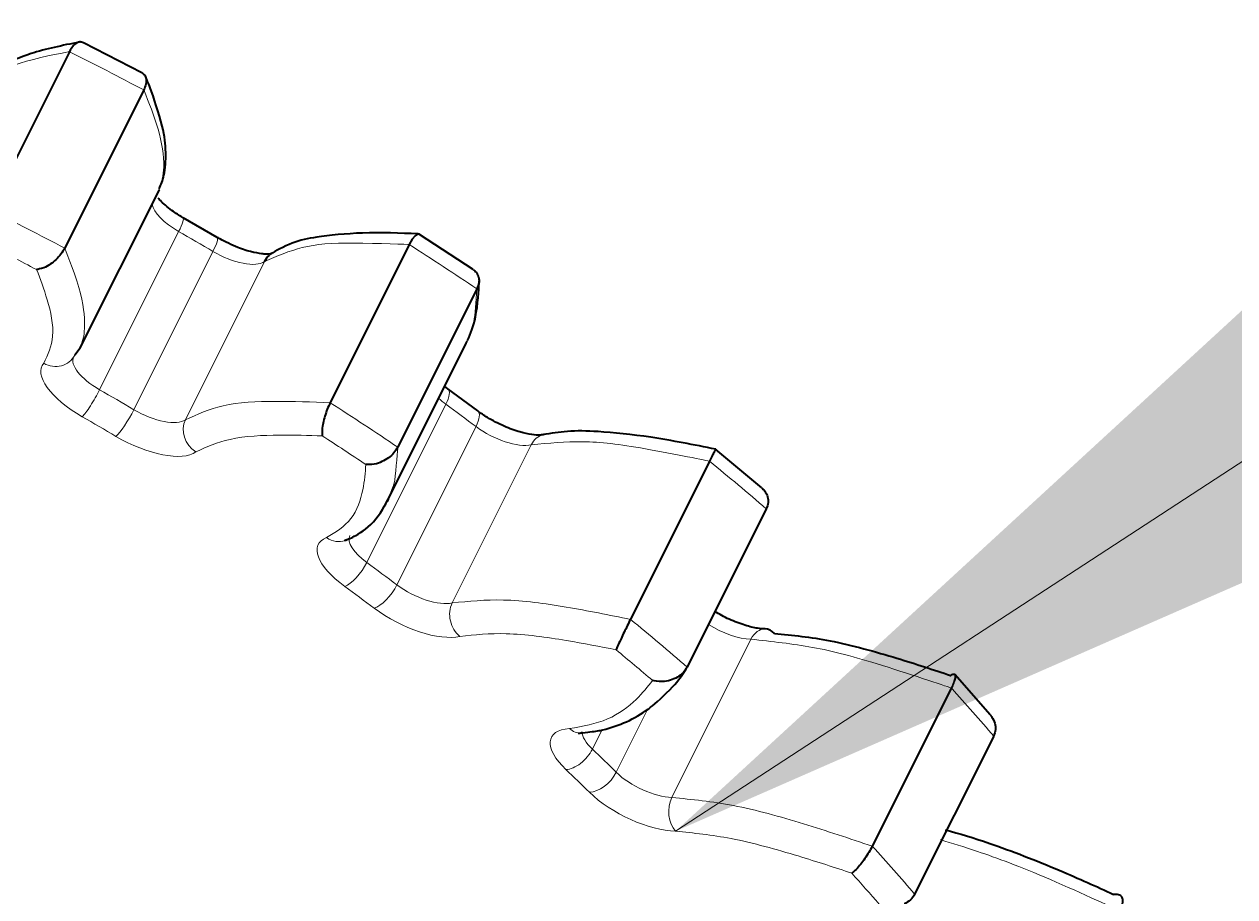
# Model space of a CAD drawing. Header units: inches. Extents: x 0 to 11, y 0 to 8.5.
# Drawn here: x 4.1715 to 4.2965, y 5.4766 to 5.5666 of the extents above; entities that cross this region are included whole.
import ezdxf

# ---------------------------------------------------------------- set-up
doc = ezdxf.new("R2010")
doc.units = ezdxf.units.IN
doc.header["$LTSCALE"] = 0.5
doc.header["$MEASUREMENT"] = 0
for name, color, linetype, lineweight in [('ANNOTATION_LINES', 7, 'Continuous', 13), ('TANGENT_LINES', 7, 'Continuous', 15), ('Visible', 7, 'Continuous', 40)]:
    doc.layers.add(name, color=color, linetype=linetype, lineweight=lineweight)

msp = doc.modelspace()

# ---------------------------------------------------------------- linework, layer by layer
at = {"layer": 'ANNOTATION_LINES', "color": 7}
msp.add_line((4.238780887734448, 5.483367182413001, -0.2446210237710074), (5.776414118103702, 6.486781835746658, 0.2446210237710074), dxfattribs=at)
msp.add_solid([(4.405918439569469, 5.556613607353715), (4.238780887734448, 5.483367182413001), (4.373128380030047, 5.606861114708819)], dxfattribs=at)
at = {"layer": 'TANGENT_LINES'}
for p, q in [((4.179304238429943, 5.528928135416344), (4.187469204239219, 5.545258067034898)), ((4.191009665003323, 5.543197812173259), (4.182844699194045, 5.526867880554705)), ((4.18816541821485, 5.525835965216434), (4.196330384024127, 5.542165896834988)), ((4.177671974918323, 5.534446318124756), (4.177308150202372, 5.53322870439257)), ((4.217273342590865, 5.533953765429196), (4.217721876922959, 5.535126418674492)), ((4.206903334428747, 5.511090090484112), (4.215068300238023, 5.527420022102667)), ((4.218170577447442, 5.52512393155162), (4.210005611638165, 5.508793999933065)), ((4.215715728637205, 5.506923643471607), (4.223880694446482, 5.523253575090162)), ((4.209556911113682, 5.518796487055937), (4.209108376781588, 5.517623833810642)), ((4.238394130947381, 5.486851505115782), (4.246559096756658, 5.503181436734335)), ((4.235926996858439, 5.495989967799147), (4.232653403621496, 5.489442781325263)), ((4.230184237453208, 5.491830435751965), (4.231206710402545, 5.49387538165064))]:
    msp.add_line(p, q, dxfattribs=at)
for centre, major_axis, ratio, start_param, end_param in [((4.146344120316183, 5.504795056463445), (0.1448972049419864, -0.07244860247099312), 0.4082482904638629, 1.515610008730502, 1.568915353499262), ((4.146344120316186, 5.504795056463449), (0.1207476707849781, -0.06037383539248899), 0.4082482904638629, 1.401275615800179, 1.431922334142411), ((4.137158533780746, 5.486423883392572), (0.1426611369644866, -0.07133056848224323), 0.4082482904638629, 1.524811716323967, 1.559713645905795), ((4.146344120316183, 5.504795056463445), (0.1448972049419864, -0.07244860247099312), 0.4082482904638629, 1.264282596443321, 1.317587941212075), ((4.180689140430744, 5.53029074185877), (0.00406622126717568, -0.002033110633587837), 0.4082482904638629, 9.424777960769593, 10.85670029491214), ((4.146344120316189, 5.504795056463448), (0.1207476707849781, -0.06037383539248899), 0.4082482904638629, 1.149948203513, 1.180594921855226), ((4.13715853378075, 5.486423883392575), (0.1185116028074783, -0.05925580140373909), 0.408248290463863, 1.40127561580017, 1.431922334142401), ((4.184348827485184, 5.528161107173241), (0.00406622126717568, -0.002033110633587837), 0.4082482904638629, 10.82605357656967, 12.36410777876966), ((4.19026421111201, 5.524557339403636), (-0.001496305878448001, 0.002002765267853915), 0.8942616107295815, 0.422185102225282, 1.992981429020089), ((4.137158533780746, 5.486423883392572), (0.1426611369644866, -0.07133056848224323), 0.4082482904638629, 1.273484304036782, 1.308386233618611), ((4.225690642497975, 5.521848581088363), (-0.000578494464961824, 0.002432148053472184), 0.8205611180186508, 0.005756387309507068, 0.7752133448121491), ((4.146344120316183, 5.504795056463445), (0.1448972049419864, -0.07244860247099312), 0.4082482904638629, 1.012955184156141, 1.066260528924893), ((4.2092176459194, 5.511851994344064), (0.00406622126717568, -0.002033110633587837), 0.4082482904638629, 9.426490963463554, 10.60537288262488), ((4.137158533780752, 5.486423883392574), (0.1185116028074783, -0.05925580140373909), 0.408248290463863, 1.14994820351299, 1.180594921855219), ((4.212424393430263, 5.509478582117416), (0.00406622126717568, -0.002033110633587837), 0.4082482904638629, 10.57472616428269, 12.11278036648246), ((4.217525676688696, 5.505518649469808), (-0.0005784944649618231, 0.002432148053472184), 0.8205611180186385, 0.7752133448121492, 2.346009671607051), ((4.247966474269885, 5.501738355483875), (4.056108505944963e-05, 0.002499670938019403), 0.6953017524499095, 12.56327348095409, 13.53306528077938), ((4.137158533780746, 5.486423883392572), (0.1426611369644866, -0.07133056848224323), 0.4082482904638629, 1.022156891749594, 1.057058821331426), ((4.146344120316183, 5.504795056463445), (0.1448972049419864, -0.07244860247099312), 0.4082482904638629, 0.761627771868953, 0.8149331166377088), ((4.233282541731314, 5.491943763807837), (0.00406622126717568, -0.002033110633587837), 0.4082482904638629, 9.61733063743021, 10.35404547033758), ((4.137158533780754, 5.486423883392572), (0.1185116028074783, -0.05925580140373909), 0.408248290463863, 0.8986207912258063, 0.9292675095680333), ((4.235834857958899, 5.489475704259069), (0.00406622126717568, -0.002033110633587837), 0.4082482904638629, 10.32339875199533, 11.86145295419536), ((4.239801508460608, 5.48540842386532), (4.056108505942874e-05, 0.002499670938019403), 0.6953017524499019, 0.9666946664204854, 2.537490993215034), ((4.137158533780746, 5.486423883392572), (0.1426611369644866, -0.07133056848224323), 0.4082482904638629, 0.77082947946241, 0.8057314090442439)]:
    msp.add_ellipse(centre, major_axis=major_axis, ratio=ratio, start_param=start_param, end_param=end_param, dxfattribs=at)
at = {"layer": 'TANGENT_LINES', "extrusion": (0, 0, -1)}
for centre, major_axis, ratio, start_param, end_param in [((4.138179154506906, 5.488465124844891), (-0.1448972049419864, 0.07244860247099312), 0.4082482904638629, 1.572677300090529, 1.625982644859282), ((4.188854106240021, 5.546620673477324), (-0.00406622126717568, 0.002033110633587837), 0.4082482904638629, 11.13444828021659, 12.26253027570092), ((4.186707628611016, 5.544508752024315), (0.001243606326353376, 0.002168742332563705), 0.1263669297830281, 0.004984941882981243, 1.146645029285849), ((4.190182525286894, 5.542486650030486), (0.001271184423384925, 0.002152693699006791), 0.1540104085532687, 12.56575911277671, 13.71122601204961), ((4.192513793294461, 5.544491038791796), (-0.00406622126717568, 0.002033110633587837), 0.4082482904638629, 9.62704079635894, 11.16509499855869), ((4.174558589395467, 5.533696710138837), (0.00188131862594839, -0.001646402207135203), 0.907734476357712, 12.3337846099399, 13.90458093673502), ((4.179668519704585, 5.528249500406451), (-0.00630228924467547, 0.003151144622337732), 0.4082482904638629, 11.13444828021693, 12.67250248241672), ((4.178542662801738, 5.528178820405761), (0.001243606326353376, 0.002168742332563705), 0.1263669297830281, 1.146645029285848, 2.717441356080964), ((4.13817915450691, 5.488465124844894), (-0.1207476707849781, 0.06037383539248899), 0.4082482904638629, 1.709670319447386, 1.740317037789615), ((4.213795630239471, 5.527001041257495), (0.001472870784892326, 0.002020062288893753), 0.3472329954757709, 0.01117891502444879, 1.120385596445663), ((4.138179154506906, 5.488465124844891), (-0.1448972049419864, 0.07244860247099312), 0.4082482904638629, 1.824004712377715, 1.877310057146467), ((4.217382611728677, 5.528181925962619), (-0.00406622126717568, 0.002033110633587837), 0.4082482904638629, 11.38577569250371, 11.62468906835909), ((4.182017559477616, 5.52615671841193), (0.001271184423384926, 0.00215269369900679), 0.1540104085532691, 1.144855397690461, 2.71565172448497), ((4.216840457870937, 5.524747470901839), (0.00150176041130546, 0.00199867848015524), 0.3729394678964779, 0.004904631582998537, 1.115207502551284), ((4.220589359239541, 5.525808513735971), (-0.00406622126717568, 0.002033110633587837), 0.4082482904638629, 9.878368208646044, 11.41642241084607), ((4.183328206759025, 5.526119865720922), (-0.00630228924467547, 0.003151144622337732), 0.4082482904638629, 9.62704079635926, 11.16509499855916), ((4.208197025193241, 5.509810752891745), (-0.00630228924467547, 0.003151144622337732), 0.4082482904638629, 11.38577569250401, 12.92382989470395), ((4.203763854271403, 5.515704196500101), (0.0008950914043991935, -0.002334268917192422), 0.855167291561997, 0.0002684631979510938, 0.9068860796591566), ((4.205630664430194, 5.510671109638942), (0.001472870784892326, 0.002020062288893753), 0.3472329954757709, 1.120385596446021, 2.69118192324031), ((4.138179154506912, 5.488465124844893), (-0.1207476707849781, 0.06037383539248899), 0.4082482904638629, 1.960997731734576, 1.991644450076803), ((4.20867549206166, 5.508417539283284), (0.00150176041130546, 0.00199867848015524), 0.3729394678964779, 1.115207502551204, 2.686003829345959), ((4.211403772704104, 5.507437340665096), (-0.00630228924467547, 0.003151144622337732), 0.4082482904638629, 9.878368208646476, 11.41642241084639), ((4.138179154506906, 5.488465124844891), (-0.1448972049419864, 0.07244860247099312), 0.4082482904638629, 2.075332124664899, 2.128637469433655), ((4.243999823768177, 5.505805635877623), (-0.00406622126717568, 0.002033110633587837), 0.4082482904638629, 10.12969562093321, 11.24865875780316), ((4.232261921005154, 5.489902522355517), (-0.00630228924467547, 0.003151144622337732), 0.4082482904638629, 11.63710310479125, 13.17515730699115), ((4.228848191257483, 5.496000151810971), (0.0001652187336856863, -0.002494534579844365), 0.7488668007521438, 12.56573550121408, 13.23004922063299), ((4.228480439620869, 5.491768115179612), (0.001721616988821486, 0.001812742382083357), 0.5462811350291461, 1.061685137116846, 2.632481463911938), ((4.138179154506914, 5.488465124844891), (-0.1207476707849781, 0.06037383539248899), 0.4082482904638629, 2.212325144021757, 2.242971862363983), ((4.230903880489745, 5.489424676575626), (0.001754239871180071, 0.001781191307625919), 0.5684353688963362, 1.05156490879317, 2.622361235587912), ((4.23481423723274, 5.487434462806749), (-0.00630228924467547, 0.003151144622337732), 0.4082482904638629, 10.12969562093371, 11.66774982313344), ((4.138179154506906, 5.488465124844891), (-0.1448972049419864, 0.07244860247099312), 0.4082482904638629, 2.326659536952083, 2.379964881720839)]:
    msp.add_ellipse(centre, major_axis=major_axis, ratio=ratio, start_param=start_param, end_param=end_param, dxfattribs=at)
at = {"layer": 'TANGENT_LINES'}
for points, knots in [([(4.176193633711231, 5.563812714222557), (4.176193581082587, 5.563812707263434), (4.176187610216648, 5.563811917731644), (4.171209905851228, 5.562924853923185), (4.167996069917957, 5.561356064692735), (4.167038245684569, 5.560602118309325), (4.166679950528156, 5.560320088133063)], [0, 0, 0, 0, 0.003500496976984501, 0.3971411145411249, 0.7744874151942079, 1, 1, 1, 1]), ([(4.18547311601165, 5.549558636011124), (4.185683294565509, 5.550288397483843), (4.186163471704759, 5.551955621707584), (4.185462862597156, 5.55596026129996), (4.184407212058787, 5.558544083232052), (4.183868396013788, 5.559862895342524)], [0, 0, 0, 0, 0.275948337970946, 0.6304357941115217, 1, 1, 1, 1]), ([(4.175703430204512, 5.543532963723969), (4.17570345187776, 5.543532918125084), (4.175705908912224, 5.54352774870952), (4.177566242660302, 5.539155601315411), (4.177831352582721, 5.535740028341102), (4.177713231112115, 5.534781205447882), (4.177671974918323, 5.534446318124756)], [0, 0, 0, 0, 0.003584133114733259, 0.4063229477397509, 0.7926468795870327, 1, 1, 1, 1]), ([(4.211276426659109, 5.543913692075679), (4.211276362424851, 5.543913698529607), (4.211269030173912, 5.543914435236502), (4.204802650164937, 5.544168290349522), (4.200376812172179, 5.5438861549983), (4.197620068722808, 5.542714180543442), (4.196330384024127, 5.542165896834988)], [0, 0, 0, 0, 0.003123507794442302, 0.3565440570843634, 0.6989726105837327, 1, 1, 1, 1]), ([(4.173537968669307, 5.531655468686517), (4.17395239732439, 5.532540856084951), (4.174835370340116, 5.534427243938909), (4.173968775443269, 5.538254148804676), (4.173185435695411, 5.5403230290372), (4.172806237916721, 5.541324529076858)], [0, 0, 0, 0, 0.3133443402767248, 0.6676048909774706, 1, 1, 1, 1]), ([(4.217721876922959, 5.535126418674492), (4.21779763723221, 5.53534951881283), (4.2180257008045, 5.536021123971658), (4.218168220162136, 5.538006045884689), (4.218263396094866, 5.539331597708663)], [0, 0, 0, 0, 0.3321894351250333, 1, 1, 1, 1]), ([(4.18816541821485, 5.525835965216434), (4.189398562753619, 5.526386460699827), (4.192034449752088, 5.527563162896345), (4.197473803360821, 5.527805657179376), (4.201212531079753, 5.527658501835541), (4.203111460849831, 5.527583760457125)], [0, 0, 0, 0, 0.3019664194547869, 0.6454631504990899, 1, 1, 1, 1]), ([(4.202289816121437, 5.52416752907543), (4.200863894902191, 5.524211192632882), (4.197904780779097, 5.524301804545923), (4.192728626332679, 5.524082438190027), (4.190344006340782, 5.523010677007552), (4.18924359038585, 5.522516097951317)], [0, 0, 0, 0, 0.3337139195545826, 0.6925330509838971, 1, 1, 1, 1]), ([(4.242279283995142, 5.521556702185006), (4.242279210873585, 5.521556720379469), (4.242270807258017, 5.52155881140807), (4.234749734136944, 5.523082618556654), (4.229430069384683, 5.523746595210695), (4.225664317190833, 5.523412036522341), (4.223880694446482, 5.523253575090162)], [0, 0, 0, 0, 0.003048086487768141, 0.350306368906222, 0.69227705976745, 1, 1, 1, 1]), ([(4.210098430285588, 5.523001666090108), (4.210098436421776, 5.523001638429504), (4.210099136671593, 5.522998481855313), (4.209841958881022, 5.519432326703155), (4.209627990869246, 5.518955040575312), (4.209556911113682, 5.518796487055937)], [0, 0, 0, 0, 0.005868936748571003, 0.6697516026488389, 1, 1, 1, 1]), ([(4.202743233545243, 5.513662955047781), (4.203669796229228, 5.514225989210951), (4.205528554890688, 5.515355480658835), (4.206609961172787, 5.51857801875438), (4.206734890100057, 5.520364353994109), (4.20679427444934, 5.521213479638042)], [0, 0, 0, 0, 0.3427471331553494, 0.6875780920767529, 1, 1, 1, 1]), ([(4.215715728637205, 5.506923643471607), (4.21743007374802, 5.507096133678104), (4.221049560482261, 5.507460311235039), (4.227566468821128, 5.506553897372388), (4.231920539345525, 5.505671408575535), (4.234114318185865, 5.505226770566452)], [0, 0, 0, 0, 0.3086596343140036, 0.6516712677904195, 1, 1, 1, 1]), ([(4.232628830686761, 5.502092531875169), (4.230974855478492, 5.502416985991923), (4.227515752474374, 5.503095545261947), (4.221310880224785, 5.503969377914055), (4.218035489497275, 5.503634077755436), (4.216505055962537, 5.503477408017489)], [0, 0, 0, 0, 0.3280193539810599, 0.6860155624412408, 1, 1, 1, 1]), ([(4.267254182172376, 5.498146516448628), (4.267254104588133, 5.49814654558522), (4.267245132389418, 5.498149915074717), (4.259135225222725, 5.500869502843283), (4.253218061791492, 5.502446376774651), (4.248720417943545, 5.502942856015532), (4.246559096756658, 5.503181436734335)], [0, 0, 0, 0, 0.002973154714061001, 0.3438292871551659, 0.6846803099953603, 1, 1, 1, 1]), ([(4.227827570531323, 5.493958910358652), (4.229182920457087, 5.494190130467659), (4.23181303657787, 5.494638823255098), (4.234783633049616, 5.496855052951451), (4.235896158050773, 5.498267921663192), (4.236406841293411, 5.498916471919936)], [0, 0, 0, 0, 0.3651463999851858, 0.7085826433389375, 1, 1, 1, 1]), ([(4.238394130947381, 5.486851505115782), (4.240476348513813, 5.486639443962527), (4.24480938012641, 5.486198151133352), (4.252038005122378, 5.484181613729017), (4.256738771077208, 5.482604941728873), (4.259089216363098, 5.481816584830074)], [0, 0, 0, 0, 0.3162558680845001, 0.6581188710394699, 1, 1, 1, 1]), ([(4.25696909538229, 5.47903301586549), (4.25519123365577, 5.479619284480001), (4.251445493329546, 5.480854481772691), (4.244560486798947, 5.482786262557277), (4.24063974584593, 5.483180344610952), (4.238780887734448, 5.483367182413001)], [0, 0, 0, 0, 0.3220851293464881, 0.6785945383004238, 1, 1, 1, 1]), ([(4.284631856487082, 5.475154082933), (4.284631777266489, 5.475154121855976), (4.284622562650505, 5.475158649217697), (4.276601125760574, 5.478887239240356), (4.270270702171017, 5.481223440472523), (4.267328929004798, 5.482122863647473), (4.266111336192162, 5.482495132728554)], [0, 0, 0, 0, 0.003166055166838557, 0.3682626129180355, 0.7385254203765698, 1, 1, 1, 1])]:
    msp.add_open_spline(points, degree=3, knots=knots, dxfattribs=at)
at = {"layer": 'Visible'}
for p, q in [((4.183679324666057, 5.561633524197102), (4.177640151684427, 5.564741592235041)), ((4.176193633711231, 5.563812714222557), (4.168028667901953, 5.547482782604003)), ((4.183868396013789, 5.559862895342524), (4.175703430204512, 5.543532963723969)), ((4.177311609380112, 5.533235595183034), (4.185476575189389, 5.549565526801588)), ((4.191453709710279, 5.544639343729492), (4.187951234937369, 5.54667749435688)), ((4.212321462143168, 5.54496719245048), (4.212142655190572, 5.544993025201456)), ((4.217862323342104, 5.541333637385071), (4.212329776188668, 5.544961979386135)), ((4.211276426659109, 5.543913692075679), (4.203111460849831, 5.527583760457125)), ((4.218263396094866, 5.539331597708663), (4.210098430285588, 5.523001666090108)), ((4.177308150202372, 5.53322870439257), (4.176733724226987, 5.532488264079356)), ((4.208997064280568, 5.517392539849505), (4.217162030089845, 5.533722471468059)), ((4.217161330087055, 5.533721071788483), (4.217273342590865, 5.533953765429196)), ((4.215268501024363, 5.529021103546389), (4.214919859579116, 5.52928577137467)), ((4.218342218282243, 5.526746149381994), (4.215268501024363, 5.529021103546389)), ((4.247671654163901, 5.518797611785297), (4.242945940675967, 5.522770557252679)), ((4.242279283995142, 5.521556702185006), (4.234114318185865, 5.505226770566452)), ((4.209108376781588, 5.517623833810642), (4.208996364277778, 5.517391140169928)), ((4.248139443578173, 5.516630242171852), (4.239974477768896, 5.500300310553297)), ((4.267596818871134, 5.499536569337971), (4.267621364907646, 5.499502871212382)), ((4.27125813087877, 5.495375277223497), (4.267609200277318, 5.499523032493391)), ((4.267254182172376, 5.498146516448628), (4.259089216363098, 5.481816584830074)), ((4.271619316523919, 5.493185238390212), (4.263454350714642, 5.476855306771657))]:
    msp.add_line(p, q, dxfattribs=at)
at = {"layer": 'Visible', "flags": 128}
msp.add_lwpolyline([(4.212142655190572, 5.544993025201456), (4.212142655190572, 5.544993025201456), (4.211882269957808, 5.544823731491936), (4.21158899375575, 5.544459552877715), (4.211276426659109, 5.543913692075679)], dxfattribs=at)
at = {"layer": 'Visible'}
msp.add_arc((4.228257477187094, 5.506620074676067), 0.01313594954208659, 283.1921017342859, 305.8583723925591, dxfattribs=at)
for centre, major_axis, ratio, start_param, end_param in [((4.198429176921286, 5.540887271022191), (-0.001496305878448015, 0.002002765267853903), 0.8942616107295855, 0.05339782936856945, 0.4221851022250228), ((4.225690642497975, 5.521848581088363), (-0.000578494464961824, 0.002432148053472184), 0.8205611180186508, 12.49633259748582, 12.57212700166868), ((4.247966474269885, 5.501738355483875), (4.056108505944963e-05, 0.002499670938019403), 0.6953017524499095, 11.96226895398477, 12.56327348095409)]:
    msp.add_ellipse(centre, major_axis=major_axis, ratio=ratio, start_param=start_param, end_param=end_param, dxfattribs=at)
at = {"layer": 'Visible', "extrusion": (0, 0, -1)}
for centre, major_axis, ratio, start_param, end_param in [((4.203763854271403, 5.515704196500101), (0.0008950914043991935, -0.002334268917192422), 0.855167291561997, 12.49942086605835, 12.56663907755712), ((4.228848191257483, 5.496000151810971), (0.0001652187336856863, -0.002494534579844365), 0.7488668007521438, 12.54211028980607, 12.56573550121408)]:
    msp.add_ellipse(centre, major_axis=major_axis, ratio=ratio, start_param=start_param, end_param=end_param, dxfattribs=at)
at = {"layer": 'Visible'}
for points, knots in [([(4.177203577897036, 5.56480910520497), (4.175462534245524, 5.564450392293876), (4.172303332122143, 5.563799491560038), (4.169143533814975, 5.562382011082148), (4.167128934889925, 5.561093099615023), (4.165797818156748, 5.559236828744003), (4.165602877978431, 5.558678082755607), (4.165530484446825, 5.558470585277562)], [0, 0, 0, 0, 0.2822325090544101, 0.5121235996107221, 0.7063505879964033, 0.8909495304028056, 1, 1, 1, 1]), ([(4.177212868824139, 5.564809067903155), (4.177113384295174, 5.564778974883475), (4.176889638056427, 5.564711294008512), (4.176501737539975, 5.564356904272418), (4.176300179246928, 5.564000900849837), (4.176193633711231, 5.563812714222557)], [0, 0, 0, 0, 0.2739933726768627, 0.6162263340378891, 1, 1, 1, 1]), ([(4.177636588848914, 5.564743265724611), (4.177507210298375, 5.564779127104376), (4.177311818731567, 5.564833286090938), (4.177237856839927, 5.564815183770005), (4.177212868824139, 5.564809067903155)], [0, 0, 0, 0, 0.662150125784306, 1, 1, 1, 1]), ([(4.183681717060826, 5.561632144130951), (4.18379293747399, 5.561549325691328), (4.183981067929041, 5.561409237462108), (4.184033213112221, 5.561282706508534), (4.184054530703897, 5.561230979099822)], [0, 0, 0, 0, 0.5911877113846292, 1, 1, 1, 1]), ([(4.184054530703897, 5.561230979099822), (4.184080780042922, 5.561155236679085), (4.184144040474314, 5.560972698817615), (4.18411965842673, 5.560435789078944), (4.18395504722207, 5.560060465420341), (4.183868396013788, 5.559862895342524)], [0, 0, 0, 0, 0.2514361577335956, 0.6059565839286765, 1, 1, 1, 1]), ([(4.185459016521572, 5.549668334002368), (4.185642403355863, 5.55009198179799), (4.186058540369849, 5.551053313233441), (4.186205203117063, 5.55354503240523), (4.185910251813135, 5.556043370464486), (4.184571418187352, 5.560060773257773), (4.184188711526792, 5.560931482492812), (4.184054010850607, 5.561237944686462)], [0, 0, 0, 0, 0.1604665623140268, 0.3641268815413147, 0.5830009373375983, 0.8532294796576307, 1, 1, 1, 1]), ([(4.187951234937369, 5.54667749435688), (4.18763573941776, 5.546861130844357), (4.186953349419312, 5.547258320961545), (4.185696223737214, 5.548297879696487), (4.185440882502667, 5.548593104924941), (4.185349337782204, 5.548698948820702)], [0, 0, 0, 0, 0.3555100436041008, 0.7689380134594986, 1, 1, 1, 1]), ([(4.19644827165483, 5.542925267151686), (4.196335371911504, 5.542929699961212), (4.196027122951286, 5.542941802813593), (4.194799420292127, 5.543171114070154), (4.193433027625775, 5.543606462199589), (4.191686354301947, 5.544495817604546), (4.191501756211708, 5.544609702257417), (4.191453709710279, 5.544639343729492)], [0, 0, 0, 0, 0.1292995652687422, 0.3530252184484775, 0.6172731935982033, 0.9003852963648487, 1, 1, 1, 1]), ([(4.21220905360716, 5.545002760329784), (4.210291311043521, 5.545084513964536), (4.206626563834187, 5.545240742652625), (4.201730577944879, 5.544715671927205), (4.199385242756227, 5.544272692825935), (4.197080353957877, 5.543021721148806), (4.196926343467309, 5.542889073412426), (4.19689205005191, 5.542859536827557)], [0, 0, 0, 0, 0.2927786314458298, 0.5594909832457344, 0.7567882309218606, 0.9458441941451765, 1, 1, 1, 1]), ([(4.175703430204512, 5.543532963723969), (4.175581527407803, 5.543323389579816), (4.175335531337502, 5.542900475444208), (4.174825167985459, 5.542343465530593), (4.17420677865074, 5.541861002737097), (4.173625792193626, 5.541492208544318), (4.172840671548276, 5.541324680205613), (4.172810660653814, 5.541324548488193), (4.172806237916721, 5.541324529076858)], [0, 0, 0, 0, 0.1905916455860776, 0.3846080410970363, 0.5797007673689055, 0.776272875499821, 0.9670290982742099, 1, 1, 1, 1]), ([(4.197073370296991, 5.542973435274613), (4.1970719055136, 5.542972778699012), (4.197061321122397, 5.542968034343597), (4.19672806297268, 5.542912844778531), (4.196541540265999, 5.542921126145808), (4.19644827165483, 5.542925267151686)], [0, 0, 0, 0, 0.07433404105422041, 0.5371310017242904, 1, 1, 1, 1]), ([(4.217860893774458, 5.54133446199675), (4.21798504690946, 5.541240514550014), (4.218242170022274, 5.541045947896942), (4.218473906399836, 5.540528366671246), (4.218479455047546, 5.540273674940726), (4.21848194727507, 5.540159277744469)], [0, 0, 0, 0, 0.3396358314583565, 0.7033911967393159, 1, 1, 1, 1]), ([(4.217301795696158, 5.534009673594781), (4.217607615247221, 5.534713295025998), (4.218265799806598, 5.536227628429674), (4.218493404314377, 5.539813687917867), (4.2184891064721, 5.540101608765904), (4.218488142617312, 5.540166179280606)], [0, 0, 0, 0, 0.4023659921085038, 0.8659717218956102, 1, 1, 1, 1]), ([(4.21848194727507, 5.540159277744469), (4.218481890899756, 5.54009833312059), (4.218481735124279, 5.539929931791077), (4.218348447062476, 5.539564670525739), (4.218263396094866, 5.539331597708663)], [0, 0, 0, 0, 0.3619010850748775, 1, 1, 1, 1]), ([(4.203111460849831, 5.527583760457125), (4.203009384092823, 5.527362704914225), (4.202803815812079, 5.526917530035687), (4.202562196886627, 5.526209562976921), (4.20238105622241, 5.5254740061539), (4.202257521545815, 5.524857393695161), (4.20228402849838, 5.524193413863831), (4.202289100871281, 5.524170727987786), (4.202289816121437, 5.52416752907543)], [0, 0, 0, 0, 0.197720322969049, 0.3981810164440891, 0.5969635053317659, 0.7918512372169053, 0.9706491542102957, 1, 1, 1, 1]), ([(4.225112148033013, 5.524280729141835), (4.224994795054306, 5.524263334618669), (4.224709414729643, 5.524221034416977), (4.22389299668762, 5.524277346438143), (4.222651312606778, 5.524550895959858), (4.221079713511487, 5.525114811450376), (4.219369405092536, 5.526010068277625), (4.218658540091163, 5.52651947347055), (4.218342218282243, 5.526746149381994)], [0, 0, 0, 0, 0.09614885347019403, 0.2338158887956337, 0.4086572231602986, 0.611605270829689, 0.8271715120743577, 1, 1, 1, 1]), ([(4.242918754575827, 5.52278406846729), (4.240670680540632, 5.523235443084496), (4.236400840584585, 5.524092753540254), (4.230893129428805, 5.524653337144099), (4.227671407257582, 5.524717961945747), (4.225912572860816, 5.524416007073138), (4.225079840043321, 5.524273044363126)], [0, 0, 0, 0, 0.31306358283584, 0.5946118205394172, 0.8080660456255745, 1, 1, 1, 1]), ([(4.210098430285588, 5.523001666090108), (4.209972654896445, 5.522796065316614), (4.209718434356921, 5.52238049960125), (4.209150239657297, 5.521875756727345), (4.208445133842649, 5.521480640553009), (4.207757878173295, 5.521206613031898), (4.206834534409889, 5.521205848330995), (4.206799540596967, 5.521212481435636), (4.20679427444934, 5.521213479638042)], [0, 0, 0, 0, 0.1848823921132828, 0.373689175537625, 0.5661307712405306, 0.7646585609079563, 0.9645839462018598, 1, 1, 1, 1]), ([(4.242932763344742, 5.522781326766474), (4.242922768490383, 5.522770920588019), (4.242890564044665, 5.522737390813882), (4.242757528527013, 5.522491421064341), (4.242556031444231, 5.52210740496146), (4.24237641751924, 5.521749989247213), (4.242279283995142, 5.521556702185006)], [0, 0, 0, 0, 0.1041092169684789, 0.3354505734731434, 0.6406179101151763, 1, 1, 1, 1]), ([(4.247668116670508, 5.518800519769229), (4.247778238041092, 5.518699050337691), (4.248017431648739, 5.5184786495266), (4.248316760507906, 5.517893749531838), (4.248376836671549, 5.517259168375267), (4.248219428556974, 5.516842146605682), (4.248139443578173, 5.516630242171852)], [0, 0, 0, 0, 0.2211916603197498, 0.4804483537778028, 0.7359962825243284, 1, 1, 1, 1]), ([(4.204609220918739, 5.513350861060584), (4.204967698716613, 5.513499765341785), (4.205849955661029, 5.513866236673962), (4.207883272295484, 5.515249141354285), (4.209111302297609, 5.517619426175939), (4.209134422786785, 5.517674054554391), (4.209136829886881, 5.517679741976227)], [0, 0, 0, 0, 0.2494975602983431, 0.6140434818925394, 0.9598176334148701, 1, 1, 1, 1]), ([(4.248007035354944, 5.504238026421895), (4.247765285145519, 5.504252588304852), (4.247205966783981, 5.504286278983077), (4.245895565333642, 5.504595208676532), (4.244278057090166, 5.505207477686986), (4.243307003349805, 5.505752022840294), (4.242827638965622, 5.50602083963305)], [0, 0, 0, 0, 0.1890455587552995, 0.4373797748960191, 0.7222603790839538, 1, 1, 1, 1]), ([(4.234114318185865, 5.505226770566452), (4.23400585372954, 5.505008442892279), (4.233787578827988, 5.504569078208205), (4.233461707893454, 5.503898998355124), (4.23314008106437, 5.503223132477459), (4.232881504647116, 5.502674663203829), (4.232637502290911, 5.502114010873718), (4.232629874263179, 5.50209511674597), (4.232628830686762, 5.502092531875169)], [0, 0, 0, 0, 0.2006461940310644, 0.4037823055867214, 0.6042651973555683, 0.7987940717155639, 0.9724733877201038, 1, 1, 1, 1]), ([(4.248987094996044, 5.503779596936194), (4.250845953107526, 5.503592759134146), (4.254766694060543, 5.50319867708047), (4.261651700591143, 5.501266896295884), (4.265397440917367, 5.500031699003194), (4.267175302643887, 5.499445430388683)], [0, 0, 0, 0, 0.3214054616995761, 0.6779148706535119, 1, 1, 1, 1]), ([(4.235952301988907, 5.495973815161961), (4.236011802350951, 5.496012640566409), (4.236259973147254, 5.496174577926242), (4.238674731286283, 5.498281743554434), (4.239477217997559, 5.499502717147159), (4.239848432018018, 5.50006751468195)], [0, 0, 0, 0, 0.1449223658412438, 0.6044584889424065, 1, 1, 1, 1]), ([(4.239974477768896, 5.500300310553297), (4.239846295598275, 5.50009859545463), (4.239587099483305, 5.499690709009487), (4.238979206134971, 5.499236865422317), (4.238217068289313, 5.4989264766983), (4.237458837639007, 5.498748342971474), (4.236450653729157, 5.498901814672618), (4.236412633868495, 5.498914534040789), (4.236406841293411, 5.498916471919936)], [0, 0, 0, 0, 0.1806172636839151, 0.3652246862158561, 0.5555993552867635, 0.755847913100018, 0.9628018285555223, 1, 1, 1, 1]), ([(4.267175302643887, 5.499445430388683), (4.267177372215277, 5.49944719260319), (4.26718915552573, 5.49945722594668), (4.267505747472543, 5.499623075537045), (4.267572479629723, 5.49955968850925), (4.267596818871134, 5.499536569337971)], [0, 0, 0, 0, 0.1192128505941673, 0.6787502162925191, 1, 1, 1, 1]), ([(4.267621364907646, 5.499502871212382), (4.267627655669461, 5.499492480655197), (4.267650025047145, 5.499455532777515), (4.267655475327062, 5.499130036839422), (4.267514367518202, 5.498710535825718), (4.267345209019425, 5.498343840803724), (4.267254182172376, 5.498146516448628)], [0, 0, 0, 0, 0.09542514109554996, 0.3393231352109698, 0.6444793944498277, 1, 1, 1, 1]), ([(4.271254428540501, 5.495379522202275), (4.271309573364479, 5.495315878160626), (4.271451679640982, 5.495151869698402), (4.271786927544738, 5.494501667802663), (4.271853201791846, 5.493835977196842), (4.271697457504504, 5.493402649982253), (4.271619316523919, 5.493185238390212)], [0, 0, 0, 0, 0.1773156449926559, 0.4569361955970824, 0.7275306920040412, 1, 1, 1, 1]), ([(4.228722964728783, 5.493461367325019), (4.228797425053517, 5.493476182476653), (4.228920575349198, 5.493500685328485), (4.228987105818641, 5.493504219804312), (4.229013409991168, 5.493505617231127)], [0, 0, 0, 0, 0.6046296870097431, 1, 1, 1, 1]), ([(4.228952613521233, 5.493501590997242), (4.229628400946235, 5.49357596042096), (4.23067807764866, 5.493691475816126), (4.231103711269577, 5.493794191259783), (4.231255319709207, 5.493830777956354)], [0, 0, 0, 0, 0.6438053006619118, 1, 1, 1, 1]), ([(4.266625357572253, 5.483512873276132), (4.26805600559312, 5.483106988294018), (4.271297225192865, 5.482187431323973), (4.278473167389219, 5.479373015693195), (4.282220762244439, 5.477658537816104), (4.283987429121568, 5.476850309767438)], [0, 0, 0, 0, 0.2946171613983452, 0.667472994067739, 1, 1, 1, 1]), ([(4.259089216363098, 5.481816584830074), (4.258974637171338, 5.481601639287364), (4.25874393940159, 5.48116886038084), (4.258336488182298, 5.480542567181882), (4.25788043060853, 5.479941198127934), (4.257487821742786, 5.479459484175507), (4.256990861875367, 5.479046068888941), (4.256971762461042, 5.479034615270656), (4.25696909538229, 5.47903301586549)], [0, 0, 0, 0, 0.1986734031171075, 0.4000160090449522, 0.5993821318808911, 0.7941781821205594, 0.9712586476408055, 1, 1, 1, 1]), ([(4.263454350714642, 5.476855306771657), (4.263342576520768, 5.476664236378108), (4.26311697344534, 5.476278583241958), (4.262442080768499, 5.475886986675471), (4.262380056785762, 5.475861783213927), (4.262365635563275, 5.475855923146412)], [0, 0, 0, 0, 0.4297561914945138, 0.8674123706443301, 1, 1, 1, 1]), ([(4.283987429121568, 5.476850309767438), (4.283991207115087, 5.476851208434018), (4.284014190379446, 5.476856675434281), (4.284541892508962, 5.476942330416066), (4.284804234040872, 5.476624474517847), (4.284815195233561, 5.476603283945689), (4.28481724398071, 5.476599323233976)], [0, 0, 0, 0, 0.08695160804434386, 0.5289664431292138, 0.9119595208472858, 1, 1, 1, 1]), ([(4.28481724398071, 5.476599323233976), (4.284860752524458, 5.476485212776397), (4.284954614013945, 5.47623904095377), (4.28488173803686, 5.47572656568506), (4.284718450647541, 5.475352471582885), (4.284631856487082, 5.475154082933)], [0, 0, 0, 0, 0.2886811181959528, 0.622775147274009, 1, 1, 1, 1])]:
    msp.add_open_spline(points, degree=3, knots=knots, dxfattribs=at)

doc.saveas('drawing.dxf')
